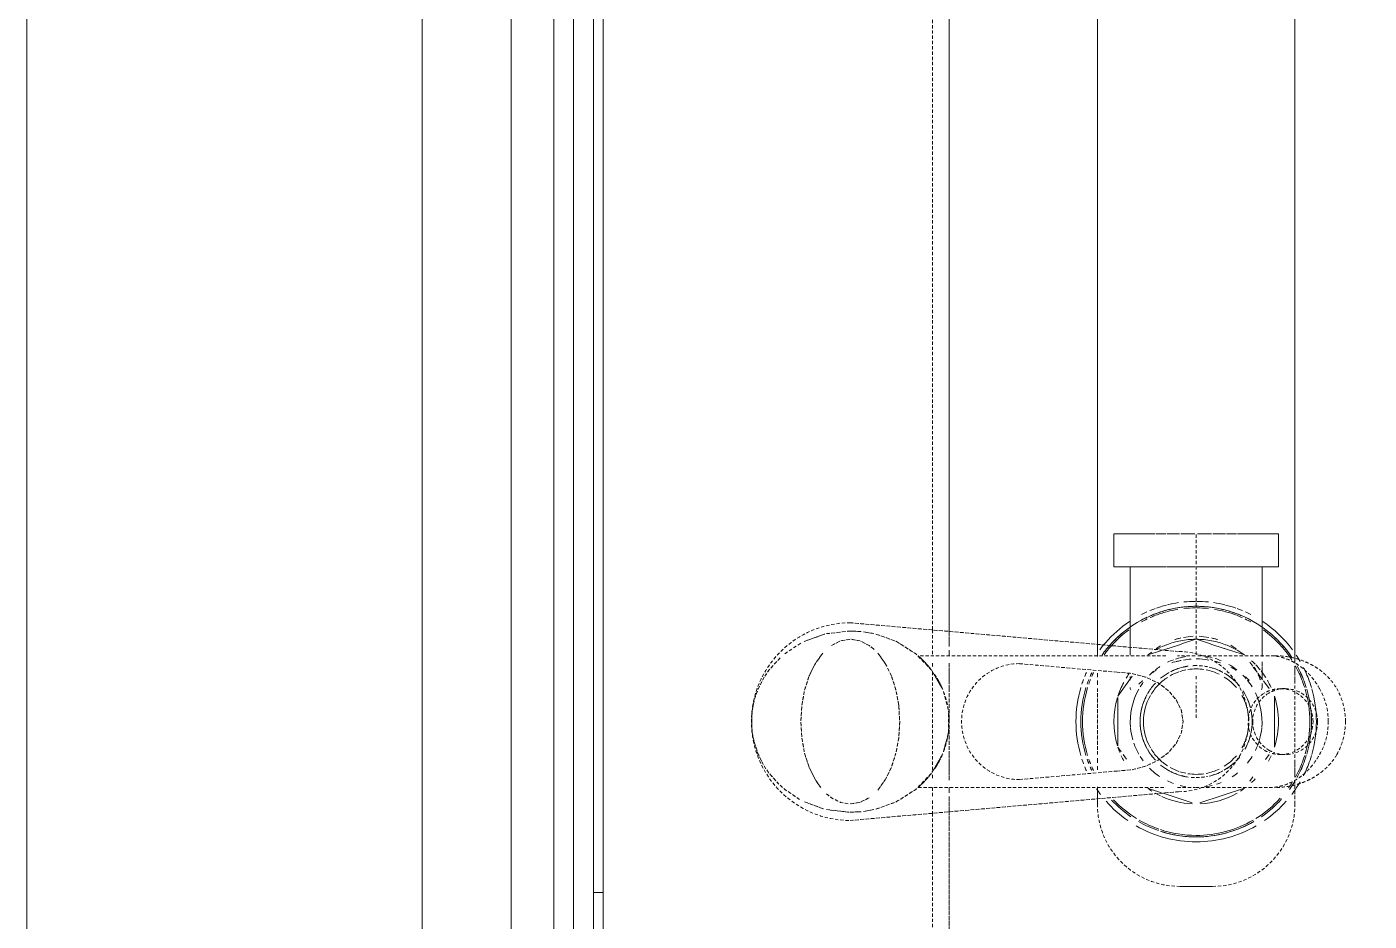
# Model space of a CAD drawing. Header units: millimetres. Extents: x -10915 to 62537, y -37640 to 44223.
# Drawn here: x 7250 to 7657.5, y 13127.1 to 13398.5 of the extents above; entities that cross this region are included whole.
import ezdxf

# ---------------------------------------------------------------- set-up
doc = ezdxf.new("R2010")
doc.units = ezdxf.units.MM
doc.linetypes.add('200_ШТРИХ_ш1п0_6_', pattern=[1.6, 1, -0.6])
for name, color, linetype, lineweight in [('Перекрытие штриховка', 7, 'Continuous', 18), ('Сантехника', 7, 'Continuous', 18), ('Стены отделка', 7, 'Continuous', 30), ('Стены штриховка', 7, 'Continuous', 9)]:
    doc.layers.add(name, color=color, linetype=linetype, lineweight=lineweight)

# ---------------------------------------------------------------- blocks, each defined once
blk = doc.blocks.new('ADSK_Умывальник с 3 смесителемями - Умывальник-1755934-План полов 4-го этажа')
at = {"layer": 'Сантехника', "linetype": '200_ШТРИХ_ш1п0_6_'}
for p, q in [((900, 0), (-900, 0)), ((-840, -105), (-527.38, -105)), ((-472.62, -105), (-27.38, -105)), ((-523.44, -150), (-525, -150)), ((-23.44, -150), (-476.56, -150)), ((-550, -175), (-550, -185)), ((-525, -210), (-517.78, -210)), ((-482.22, -210), (-17.78, -210))]:
    blk.add_line(p, q, dxfattribs=at)
at = {"layer": 'Сантехника', "color": 251, "linetype": '200_ШТРИХ_ш1п0_6_', "true_color": 0x666666}
for p, q in [((-900, 0), (900, 0)), ((-527.81, -100), (-845, -100)), ((-27.81, -100), (-472.19, -100)), ((-527.38, -105), (-840, -105)), ((-840, -105), (-527.38, -105)), ((-527.38, -105), (-522.75, -105)), ((-521.66, -105), (-520, -105)), ((-480, -105), (-478.34, -105)), ((-477.25, -105), (-472.62, -105)), ((-27.38, -105), (-472.62, -105)), ((-472.62, -105), (-27.38, -105)), ((-519.75, -150), (-523.44, -150)), ((-513.49, -150), (-514.67, -150)), ((-511.14, -150), (-512.49, -150)), ((-490, -150), (-510, -150)), ((-487.51, -150), (-488.86, -150)), ((-485.33, -150), (-486.51, -150)), ((-476.56, -150), (-480.25, -150)), ((-516.85, -210), (-515.02, -210)), ((-514.96, -210), (-512.72, -210)), ((-512.6, -210), (-510, -210)), ((-509.33, -210), (-490.66, -210)), ((-490, -210), (-487.4, -210)), ((-487.28, -210), (-485.04, -210)), ((-484.98, -210), (-483.15, -210))]:
    blk.add_line(p, q, dxfattribs=at)
at = {"layer": 'Сантехника', "color": 253, "linetype": '200_ШТРИХ_ш1п0_6_', "true_color": 0xa3a3a3}
for p, q in [((-513.89, -62.53), (-509.57, -61.14)), ((-490.43, -61.14), (-486.29, -62.46)), ((-479.21, -83.33), (-482.32, -85.61)), ((-504.88, -89.71), (-509.12, -88.97)), ((-490.88, -88.97), (-495.12, -89.71)), ((-486.29, -87.54), (-490.43, -88.86)), ((-482.32, -85.61), (-486.11, -87.47)), ((-523.96, -100), (-527.81, -100)), ((-520, -100), (-523.05, -100)), ((-476.95, -100), (-480, -100)), ((-472.19, -100), (-476.04, -100)), ((-522.75, -105), (-527.38, -105)), ((-527.38, -105), (-522.75, -105)), ((-520, -105), (-521.66, -105)), ((-521.66, -105), (-520, -105)), ((-517.72, -105), (-516.47, -105)), ((-516.22, -105), (-514.48, -105)), ((-514.41, -105), (-512.4, -105)), ((-512.32, -105), (-510.05, -105)), ((-510, -105), (-490, -105)), ((-489.95, -105), (-487.67, -105)), ((-487.61, -105), (-485.59, -105)), ((-485.51, -105), (-483.78, -105)), ((-483.53, -105), (-482.28, -105)), ((-478.34, -105), (-480, -105)), ((-480, -105), (-478.34, -105)), ((-472.62, -105), (-477.25, -105)), ((-477.25, -105), (-472.62, -105)), ((-525, -150), (-523.44, -150)), ((-476.56, -150), (-23.44, -150)), ((-550, -185), (-550, -175)), ((-517.78, -210), (-525, -210)), ((-17.78, -210), (-482.22, -210))]:
    blk.add_line(p, q, dxfattribs=at)
at = {"layer": 'Сантехника', "color": 9, "linetype": '200_ШТРИХ_ш1п0_6_', "true_color": 0xc7c7c7}
for p, q in [((-486.29, -62.46), (-490.43, -61.14)), ((-520.79, -83.33), (-517.68, -85.61)), ((-490.43, -88.86), (-486.29, -87.54)), ((-516.2, -100), (-517.7, -100)), ((-484.92, -100), (-515.08, -100)), ((-482.3, -100), (-483.8, -100)), ((-516.47, -105), (-517.72, -105)), ((-517.72, -105), (-516.47, -105)), ((-514.48, -105), (-516.22, -105)), ((-516.22, -105), (-514.48, -105)), ((-512.4, -105), (-514.41, -105)), ((-514.41, -105), (-512.4, -105)), ((-510.05, -105), (-512.32, -105)), ((-512.32, -105), (-510.05, -105)), ((-490, -105), (-510, -105)), ((-510, -105), (-490, -105)), ((-487.67, -105), (-489.95, -105)), ((-489.95, -105), (-487.67, -105)), ((-485.59, -105), (-487.61, -105)), ((-487.61, -105), (-485.59, -105)), ((-483.78, -105), (-485.51, -105)), ((-485.51, -105), (-483.78, -105)), ((-482.28, -105), (-483.53, -105)), ((-483.53, -105), (-482.28, -105)), ((-523.44, -150), (-519.75, -150)), ((-514.67, -150), (-513.49, -150)), ((-512.49, -150), (-511.14, -150)), ((-510, -150), (-490, -150)), ((-488.86, -150), (-487.51, -150)), ((-486.51, -150), (-485.33, -150)), ((-480.25, -150), (-476.56, -150)), ((-515.02, -210), (-516.85, -210)), ((-512.72, -210), (-514.96, -210)), ((-510, -210), (-512.6, -210)), ((-490.66, -210), (-509.33, -210)), ((-487.4, -210), (-490, -210)), ((-485.04, -210), (-487.28, -210)), ((-483.15, -210), (-484.98, -210))]:
    blk.add_line(p, q, dxfattribs=at)
at = {"layer": 'Сантехника', "color": 254, "linetype": '200_ШТРИХ_ш1п0_6_', "true_color": 0xdddddd}
for p, q in [((-498.86, -180), (-493.33, -180)), ((-492.95, -180), (-490.38, -180)), ((-490, -180), (-488.13, -180)), ((-487.16, -180), (-485.78, -180)), ((-465, -180), (-443, -180))]:
    blk.add_line(p, q, dxfattribs=at)
at = {"layer": 'Сантехника', "color": 7, "linetype": '200_ШТРИХ_ш1п0_6_', "true_color": 0xf2f2f2}
blk.add_line((-479.74, -180), (-465, -180), dxfattribs=at)
at = {"layer": 'Сантехника', "color": 253, "linetype": '200_ШТРИХ_ш1п0_6_', "true_color": 0xa3a3a3, "flags": 128}
for points in [[(-509.12, -61.03), (-504.88, -60.29), (-500, -60), (-495.12, -60.29), (-490.88, -61.03)], [(-520.01, -66.01), (-517.68, -64.39), (-513.89, -62.53)], [(-486.11, -62.53), (-482.32, -64.39), (-479.21, -66.67)], [(-524.97, -74.32), (-524.52, -72.07), (-523.1, -69.26), (-521.92, -67.79)], [(-476.9, -69.26), (-475.48, -72.07), (-475, -75)], [(-523.1, -80.74), (-524.52, -77.93), (-525, -75)], [(-475.01, -75.34), (-475.48, -77.93), (-476.9, -80.74), (-478.08, -82.21)], [(-509.57, -88.86), (-513.89, -87.47), (-517.68, -85.61), (-520.79, -83.33)], [(-495.12, -89.71), (-500, -90), (-504.88, -89.71)]]:
    blk.add_lwpolyline(points, dxfattribs=at)
at = {"layer": 'Сантехника', "color": 9, "linetype": '200_ШТРИХ_ш1п0_6_', "true_color": 0xc7c7c7, "flags": 128}
for points in [[(-490.88, -61.03), (-495.12, -60.29), (-500, -60), (-504.88, -60.29), (-509.12, -61.03)], [(-509.57, -61.14), (-513.89, -62.53), (-517.68, -64.39), (-520.01, -66.01)], [(-479.21, -66.67), (-482.32, -64.39), (-486.11, -62.53)], [(-521.92, -67.79), (-523.1, -69.26), (-524.52, -72.07), (-524.97, -74.32)], [(-475, -75), (-475.48, -72.07), (-476.9, -69.26)], [(-525, -75), (-524.52, -77.93), (-523.1, -80.74)], [(-478.08, -82.21), (-476.9, -80.74), (-475.48, -77.93), (-475.01, -75.34)], [(-486.11, -87.47), (-482.32, -85.61), (-479.21, -83.33)], [(-517.68, -85.61), (-513.89, -87.47), (-509.57, -88.86)], [(-509.12, -88.97), (-504.88, -89.71), (-500, -90), (-495.12, -89.71), (-490.88, -88.97)]]:
    blk.add_lwpolyline(points, dxfattribs=at)
at = {"layer": 'Сантехника', "color": 253, "linetype": '200_ШТРИХ_ш1п0_6_', "true_color": 0xa3a3a3}
for centre, radius, start, end in [((-525, -175), 25, 90, 180), ((-500, -180), 17, 75, 105), ((-500, -180), 17, 120, 133.0871), ((-500, -180), 17, 108.0616, 117.1547), ((-500, -180), 17, 62.8346, 71.9223), ((-500, -180), 17, 46.9116, 60), ((-500, -180), 17, 150.6816, 161.7644), ((-500, -180), 17, 18.2269, 29.3088), ((-500, -180), 17, 174.8789, 180), ((-500, -180), 17, 165, 170.2821), ((-500, -180), 17, 9.7114, 15), ((-500, -180), 17, 0, 5.1183), ((-500, -180), 17, 180, 191.8653), ((-500, -180), 17, 348.1317, 360), ((-525, -185), 25, 180, 270), ((-500, -180), 17, 196.242, 208.4737), ((-500, -180), 17, 331.5326, 343.7639), ((-500, -180), 17, 211.7093, 221.5239), ((-500, -180), 17, 318.4819, 328.2898), ((-500, -180), 17, 225, 230.8734), ((-500, -180), 17, 241.8489, 285), ((-500, -180), 17, 285, 298.1574), ((-500, -180), 17, 300, 304.7903), ((-500, -180), 17, 309.1266, 315)]:
    blk.add_arc(centre, radius, start, end, dxfattribs=at)
at = {"layer": 'Сантехника', "linetype": '200_ШТРИХ_ш1п0_6_'}
for centre, start, end in [((-525, -175), 90, 180), ((-525, -185), 180, 270)]:
    blk.add_arc(centre, 25, start, end, dxfattribs=at)
at = {"layer": 'Сантехника', "color": 251, "linetype": '200_ШТРИХ_ш1п0_6_', "true_color": 0x666666}
for start, end in [(75, 105), (120, 133.0871), (108.0616, 117.1547), (62.8346, 71.9223), (46.9116, 60), (241.8489, 298.1574), (300, 304.7903)]:
    blk.add_arc((-500, -180), 17, start, end, dxfattribs=at)
at = {"layer": 'Сантехника', "color": 9, "linetype": '200_ШТРИХ_ш1п0_6_', "true_color": 0xc7c7c7}
for start, end in [(150.6816, 161.7644), (18.2269, 29.3088), (174.8789, 180), (165, 170.2821), (9.7114, 15), (0, 5.1183), (180, 191.8653), (348.1317, 360), (196.242, 208.4737), (331.5326, 343.7639), (211.7093, 221.5239), (318.4819, 328.2898), (225, 230.8734), (309.1266, 315)]:
    blk.add_arc((-500, -180), 17, start, end, dxfattribs=at)
blk = doc.blocks.new('Влж_Сифон бутылочный - Сифон для умывальника-V9-План полов 4-го этажа')
at = {"layer": 'Сантехника', "color": 251, "lineweight": 9, "true_color": 0x666666}
for p, q in [((57, 25), (47, 25)), ((47, 14.73), (47, 25)), ((57, 14.73), (57, 25)), ((47, 20), (27.81, 20)), ((47, 12.47), (47, 14.69)), ((47, 9.13), (47, 12.29)), ((57, 12.53), (57, 14.69)), ((57, 9.2), (57, 12.29)), ((-24.62, 1.16), (-21.74, 10.02)), ((21.7, 10.15), (22.22, 8.56)), ((22.24, 8.5), (23.55, 4.46)), ((47, 4.96), (47, 8.89)), ((57, 5.05), (57, 8.89)), ((23.57, 4.4), (24.98, 0.08)), ((47, 0.3), (47, 4.68)), ((57, 0.4), (57, 4.68)), ((-20.23, -14.69), (-24.62, -1.16)), ((24.98, -0.08), (23.57, -4.4)), ((47, -4.68), (47, -0.3)), ((57, -4.68), (57, -0.4)), ((23.55, -4.46), (22.24, -8.5)), ((47, -8.89), (47, -4.96)), ((57, -8.89), (57, -5.05)), ((21.08, -12.07), (20.23, -14.69)), ((22.22, -8.56), (21.09, -12.02)), ((47, -12.29), (47, -9.13)), ((57, -12.29), (57, -9.2)), ((47, -14.69), (47, -12.47)), ((47, -25), (47, -14.73)), ((57, -14.69), (57, -12.53)), ((57, -25), (57, -14.73)), ((27.81, -20), (47, -20)), ((47, -25), (57, -25))]:
    blk.add_line(p, q, dxfattribs=at)
at = {"layer": 'Сантехника', "color": 253, "lineweight": 9, "true_color": 0xa3a3a3}
for p, q in [((-11.36, 21.14), (-10, 22.12)), ((-9.12, 22.76), (-7.73, 23.78)), ((-7.34, 23.78), (7.35, 23.78)), ((7.73, 23.78), (13.75, 19.4)), ((47, 20.97), (47, 23.78)), ((57, 14.73), (57, 23.78)), ((27.81, 20), (22.56, 20)), ((47, 19.62), (47, 15.2)), ((-21.59, 10.51), (-20.69, 13.26)), ((-20.68, 13.3), (-20.23, 14.69)), ((20.23, 14.69), (21.08, 12.07)), ((47, 14.14), (47, 12.55)), ((47, 12.38), (47, 9.33)), ((57, 12.53), (57, 14.69)), ((57, 9.2), (57, 12.29)), ((21.09, 12.02), (21.59, 10.51)), ((47, 7.65), (47, 5.13)), ((47, 4.84), (47, 0.31)), ((57, 5.05), (57, 7.73)), ((57, 0.4), (57, 4.68)), ((47, -0.31), (47, -4.84)), ((57, -4.68), (57, -0.4)), ((47, -5.13), (47, -7.65)), ((57, -8.89), (57, -5.05)), ((47, -9.33), (47, -12.38)), ((57, -12.29), (57, -9.29)), ((-16.79, -17.19), (-18.03, -16.29)), ((18.03, -16.29), (16.79, -17.19)), ((47, -12.55), (47, -14.14)), ((47, -15.2), (47, -19.62)), ((57, -14.69), (57, -12.53)), ((57, -23.78), (57, -14.73)), ((14.68, -18.72), (12.68, -20.18)), ((16.56, -17.35), (14.96, -18.52)), ((19.77, -20), (27.81, -20)), ((-10, -22.12), (-11.45, -21.07)), ((7.73, -23.78), (-7.73, -23.78)), ((12.37, -20.4), (10, -22.12)), ((47, -23.78), (47, -20.97))]:
    blk.add_line(p, q, dxfattribs=at)
at = {"layer": 'Сантехника', "color": 9, "lineweight": 9, "true_color": 0xc7c7c7}
for p, q in [((13.73, 20), (12.53, 20)), ((22.56, 20), (20.16, 20)), ((47, 19.62), (47, 16.63)), ((47, 15.94), (47, 19.49)), ((47, 12.47), (47, 14.21)), ((47, 14.14), (47, 12.55)), ((47, 12.38), (47, 11.11)), ((47, 10.95), (47, 12.29)), ((47, 11.02), (47, 9.33)), ((47, 9.13), (47, 10.86)), ((47, 7.65), (47, 5.13)), ((47, 4.96), (47, 7.44)), ((47, 3.9), (47, 0.31)), ((47, 0.3), (47, 3.76)), ((47, -3.76), (47, -0.3)), ((47, -0.31), (47, -3.9)), ((47, -7.44), (47, -4.96)), ((47, -5.13), (47, -7.65)), ((47, -12.29), (47, -9.13)), ((47, -9.33), (47, -12.38)), ((47, -14.21), (47, -12.47)), ((47, -12.55), (47, -14.14)), ((47, -19.49), (47, -15.94)), ((10.36, -20), (11.55, -20)), ((12.68, -20), (14.71, -20)), ((14.97, -20), (16.62, -20)), ((16.81, -20), (18.1, -20)), ((47, -16.63), (47, -19.62))]:
    blk.add_line(p, q, dxfattribs=at)
at = {"layer": 'Сантехника', "color": 253, "lineweight": 9, "true_color": 0xa3a3a3}
for radius, start, end in [(36.5, 112.0557, 114.0955), (36.5, 108.1765, 110.5148), (35, 109.0184, 111.4037), (36.5, 73.5616, 106.4384), (35, 72.8571, 107.1429), (36.5, 69.4818, 71.8232), (35, 68.5928, 70.9812), (36.5, 65.9019, 67.9411), (36.5, 123.9467, 127.2302), (35, 113.0643, 115.1432), (35, 64.8541, 66.9325), (35, 47.154, 54.7247), (36.5, 48.9959, 53.3144), (36.5, 131.4243, 145.3673), (34.53, 133.4523, 148.4199), (35, 132.846, 145.5404), (34.53, 36.2731, 46.5477), (35, 20.7977, 47.154), (36.5, 33.754, 48.9959), (36.5, 150, 180), (35, 150, 160.8757), (34.53, 150, 160.9321), (36.5, 24.2013, 26.9715), (16, 121.1091, 135), (16, 121.1091, 135), (16, 60.3487, 119.6513), (16, 60.3487, 119.6513), (16, 45, 58.8797), (16, 45, 58.8797), (35, 14.8005, 20.6071), (36.5, 19.9568, 22.6507), (35, 161.9834, 180), (34.53, 161.7397, 180), (25, 155.4535, 177.1698), (25, 20.9606, 24.8684), (25, 10.932, 20.8239), (35, 7.803, 14.5714), (36.5, 17.2761, 19.3296), (36.5, 14.2106, 17.246), (36.5, 8.3734, 13.8621), (25, 0.1843, 10.7793), (35, 0.2903, 7.5427), (36.5, 180, 210), (35, 180, 210), (34.53, 180, 210), (36.5, 0.3015, 5.908), (25, 182.8302, 209.7753), (25, 349.2207, 359.8157), (35, 352.4573, 359.7097), (36.5, 354.092, 359.6985), (25, 339.1761, 349.068), (35, 345.4286, 352.197), (36.5, 346.1379, 351.6266), (25, 330.5505, 339.0394), (35, 339.3929, 345.1995), (36.5, 340.6704, 345.7894), (25, 212.4787, 216), (35, 303.7838, 339.2023), (25, 324, 330.2247), (36.5, 333.0285, 335.7987), (36.5, 337.3493, 340.0432), (34.53, 211.5801, 227.6532), (35, 214.4596, 227.8817), (36.5, 306.6856, 326.246), (36.5, 214.6327, 228.5757), (34.53, 302.8286, 323.7269), (35, 233.9991, 238.7883), (34.53, 234.4037, 237.629), (36.5, 232.7698, 236.0533), (36.5, 236.3849, 240), (35, 241.0975, 244.2364), (36.5, 243.1785, 245.2808), (35, 244.3208, 248.188), (35, 248.3307, 252.8571), (35, 287.1429, 291.6701), (35, 291.813, 295.6796), (35, 295.764, 298.9027), (36.5, 294.7195, 296.8215), (36.5, 300, 303.6151), (36.5, 245.3162, 249.0751), (36.5, 249.1617, 253.5616), (36.5, 254.0839, 285.8209), (35, 253.6252, 286.3755), (36.5, 286.4384, 290.8391), (36.5, 290.9258, 294.6841)]:
    blk.add_arc((0, 0), radius, start, end, dxfattribs=at)
at = {"layer": 'Сантехника', "color": 9, "lineweight": 9, "true_color": 0xc7c7c7}
for radius, start, end in [(36.5, 112.0557, 114.0955), (36.5, 108.1765, 110.5148), (35, 109.0184, 111.4037), (36.5, 73.5616, 106.4384), (35, 72.8571, 107.1429), (34.53, 72.6252, 107.3748), (36.5, 69.4818, 71.8232), (35, 68.5928, 70.9812), (36.5, 65.9019, 67.9411), (36.5, 123.9467, 127.2302), (35, 113.0643, 115.1432), (34.53, 113.3963, 115.4881), (34.53, 109.2955, 111.6963), (34.53, 68.3002, 70.7041), (35, 64.8541, 66.9325), (34.53, 64.5092, 66.6005), (35, 47.154, 54.7247), (36.5, 48.9959, 53.3144), (35, 132.846, 145.5404), (25, 72.8818, 107.1103), (34.53, 46.5477, 54.0973), (35, 37.4296, 47.154), (25, 114.5508, 118.4638), (25, 108, 112.0291), (25, 61.5354, 72), (25, 54.652, 58.1626), (35, 150, 160.8757), (20, 121.8198, 126.5994), (20, 109.2082, 119.6513), (17.02, 90, 119.0789), (20, 95.6188, 106.1471), (20, 60.3487, 95.1232), (17.02, 60.9104, 90), (20, 53.3997, 58.1802), (34.53, 25.5799, 28.6944), (36.5, 24.2013, 26.9715), (25, 150.2247, 154.2527), (25, 144, 147.4115), (17.02, 121.5327, 133.2846), (17.02, 46.7143, 58.4673), (25, 32.5989, 36), (25, 25.7473, 29.4495), (34.53, 21.0745, 23.8542), (36.5, 19.9568, 22.6507), (35, 161.9834, 171.9268), (16, 135, 147.0975), (16, 135, 147.0975), (16, 32.8879, 45), (16, 32.8879, 45), (34.53, 18.2603, 20.7259), (34.53, 15.0273, 18.1989), (34.53, 9.3157, 14.7685), (36.5, 17.2761, 19.3296), (36.5, 14.2106, 17.246), (36.5, 8.3734, 13.8621), (35, 172.5704, 180), (16, 161.854, 168.7809), (16, 161.854, 168.7809), (16, 150.3487, 160.741), (16, 150.3487, 160.741), (16, 19.2422, 29.6513), (16, 19.2422, 29.6513), (16, 11.2099, 18.134), (16, 11.2099, 18.134), (35, 180, 187.4296), (16, 171.0276, 180), (16, 171.0276, 180), (16, 180, 188.4979), (16, 180, 188.4979), (16, 360, 8.9671), (16, 360, 8.9671), (16, 351.4972, 360), (16, 351.4972, 360), (34.53, 0.2865, 6.2621), (36.5, 0.3015, 5.908), (16, 190.9075, 205.8051), (16, 190.9075, 205.8051), (16, 334.1893, 349.1003), (16, 334.1893, 349.1003), (34.53, 353.7379, 359.7135), (36.5, 354.092, 359.6985), (35, 188.0732, 210), (34.53, 345.2315, 350.6843), (36.5, 346.1379, 351.6266), (20, 213.3119, 219.0273), (16, 212.3097, 229.7335), (16, 212.3097, 229.7335), (16, 310.2649, 327.7011), (16, 310.2649, 327.7011), (20, 321.75, 330.3487), (34.53, 339.2741, 344.9727), (36.5, 340.6704, 345.7894), (20, 231.0682, 238.1802), (16, 240.3487, 248.7014), (16, 240.3487, 248.7014), (16, 249.5802, 268.6472), (16, 249.5802, 268.6472), (16, 271.3528, 290.4182), (16, 271.3528, 290.4182), (16, 291.2968, 299.6513), (16, 291.2968, 299.6513), (20, 301.8198, 308.9332), (20, 310.5422, 315), (34.53, 331.3056, 334.4201), (34.53, 336.1458, 338.9255), (36.5, 333.0285, 335.7987), (36.5, 337.3493, 340.0432), (35, 214.4596, 227.8817), (25, 222.3354, 225.8863), (20, 244.0817, 264.3812), (17.02, 258.75, 281.25), (20, 264.8768, 295.9234), (25, 302.2736, 308.0298), (25, 308.8259, 313.4568), (25, 314.1146, 317.6652), (25, 241.2684, 245.4492), (25, 252, 288), (25, 294.5508, 300.1774), (35, 303.7838, 322.5704), (35, 233.9991, 238.7883), (35, 241.0975, 244.2364), (34.53, 240.7247, 243.8926), (36.5, 243.1785, 245.2808), (35, 244.3208, 248.188), (34.53, 243.9932, 247.896), (35, 248.3307, 252.8571), (34.53, 248.0572, 252.6252), (34.53, 287.3748, 291.9437), (35, 287.1429, 291.6701), (34.53, 292.105, 296.0073), (35, 291.813, 295.6796), (34.53, 296.1078, 299.2755), (35, 295.764, 298.9027), (36.5, 294.7195, 296.8215), (36.5, 245.3162, 249.0751), (36.5, 249.1617, 253.5616), (36.5, 254.0839, 270), (35, 253.6252, 286.3755), (34.53, 253.4742, 286.5265), (36.5, 270, 285.8209), (36.5, 286.4384, 290.8391), (36.5, 290.9258, 294.6841)]:
    blk.add_arc((0, 0), radius, start, end, dxfattribs=at)
at = {"layer": 'Сантехника', "color": 254, "lineweight": 9, "true_color": 0xdddddd}
for radius, start, end in [(35, 109.0184, 111.4037), (35, 72.8571, 107.1429), (35, 68.5928, 70.9812), (35, 113.0643, 115.1432), (35, 64.8541, 66.9325), (35, 47.154, 54.7247), (20, 121.8198, 126.5994), (20, 109.2082, 119.6513), (20, 95.6188, 106.1471), (20, 60.3487, 95.1232), (20, 53.3997, 58.1802), (35, 25.2385, 28.2677), (20, 135, 146.5585), (20, 40.1331, 45), (20, 33.4415, 38.25), (35, 20.7977, 23.5561), (20, 154.1479, 159.7706), (17.02, 140.7001, 150.3487), (17.02, 29.6513, 39.2999), (20, 20.2275, 25.8473), (35, 18.0166, 20.3801), (35, 15, 17.9629), (35, 9.0823, 14.5714), (20, 165.9004, 170.8994), (17.02, 153.1671, 166.0953), (17.02, 13.8925, 26.8209), (20, 14.6474, 18.3852), (20, 9.099, 14.0005), (17.02, 166.5327, 171.9307), (17.02, 8.0611, 13.4673), (35, 0.2903, 6.1744), (20, 188.4945, 194.0996), (17.02, 193.4673, 208.2271), (17.02, 331.7694, 346.5327), (20, 345.9995, 351.5067), (35, 353.8256, 359.7097), (20, 198.106, 202.2603), (20, 337.7397, 343.2267), (35, 345.4286, 350.9177), (20, 213.3119, 219.0273), (17.02, 210.0231, 223.8856), (17.02, 225.5256, 230.7911), (17.02, 309.2084, 314.4744), (17.02, 316.1179, 329.9746), (20, 321.75, 330.3487), (35, 339.6199, 345.1995), (20, 231.0682, 238.1802), (17.02, 240.4977, 247.5), (17.02, 249.8245, 255.2475), (17.02, 284.7525, 290.1751), (17.02, 290.425, 299.5091), (20, 301.8198, 308.9332), (20, 310.5422, 315), (35, 331.7323, 334.7615), (35, 336.4439, 339.2023), (20, 244.0817, 264.3812), (20, 264.8768, 295.9234), (35, 241.0975, 244.2364), (35, 244.3208, 247.4296), (35, 248.3307, 252.8571), (35, 287.1429, 291.6701), (35, 292.5704, 295.6796), (35, 295.764, 298.9027), (35, 253.6252, 286.3755)]:
    blk.add_arc((0, 0), radius, start, end, dxfattribs=at)
at = {"layer": 'Сантехника', "color": 251, "lineweight": 9, "true_color": 0x666666}
for radius, start, end in [(36.5, 131.4243, 145.3673), (35, 132.846, 145.5404), (35, 20.7977, 47.154), (36.5, 33.754, 48.9959), (36.5, 150, 180), (35, 150, 160.8757), (35, 14.8005, 20.6071), (35, 161.9834, 180), (35, 7.803, 14.5714), (35, 0.2903, 7.5427), (36.5, 180, 210), (35, 180, 210), (35, 352.4573, 359.7097), (35, 345.4286, 352.197), (35, 339.3929, 345.1995), (35, 303.7838, 339.2023), (35, 214.4596, 227.8817), (36.5, 306.6856, 326.246), (36.5, 214.6327, 228.5757), (35, 233.9991, 238.7883), (36.5, 232.7698, 236.0533), (36.5, 236.3849, 240), (36.5, 300, 303.6151)]:
    blk.add_arc((0, 0), radius, start, end, dxfattribs=at)
at = {"layer": 'Сантехника', "color": 254, "lineweight": 9, "true_color": 0xeaeaea}
for start, end in [(135, 146.5585), (40.1331, 45), (33.4415, 38.25), (154.1479, 159.7706), (20.2275, 25.8473), (165.9004, 170.8994), (14.6474, 18.3852), (9.099, 14.0005), (188.4945, 194.0996), (345.9995, 351.5067), (198.106, 202.2603), (337.7397, 343.2267)]:
    blk.add_arc((0, 0), 20, start, end, dxfattribs=at)
at = {"layer": 'Сантехника', "color": 9, "lineweight": 9, "true_color": 0xc7c7c7}
for points, knots in [([(10.36, 20), (10.25, 20), (9.93, 19.98), (9.74, 19.91), (9.68, 19.83)], [0.51500496, 0.51500496, 0.51500496, 0.51500496, 0.52777778, 0.55555556, 0.55555556, 0.55555556, 0.55555556]), ([(11.39, 17.42), (11.42, 17.38), (11.51, 17.27), (11.73, 17.01), (12.04, 16.66), (12.31, 16.37), (12.43, 16.24)], [0.67013889, 0.67013889, 0.67013889, 0.67013889, 0.67361111, 0.68055556, 0.69444444, 0.7053972, 0.7053972, 0.7053972, 0.7053972]), ([(23.03, 10.73), (22.79, 11.13), (22.48, 11.62), (22.16, 12.08), (22.1, 12.16)], [0.17103886, 0.17103886, 0.17103886, 0.17103886, 0.19444444, 0.19970553, 0.19970553, 0.19970553, 0.19970553]), ([(25.38, 4.62), (25.31, 4.96), (25.16, 5.6), (24.99, 6.23), (24.9, 6.52)], [0.06766274, 0.06766274, 0.06766274, 0.06766274, 0.08333333, 0.09752758, 0.09752758, 0.09752758, 0.09752758]), ([(24.9, -6.52), (24.99, -6.23), (25.16, -5.6), (25.31, -4.96), (25.38, -4.62)], [0.90247242, 0.90247242, 0.90247242, 0.90247242, 0.91666667, 0.93233726, 0.93233726, 0.93233726, 0.93233726]), ([(16.5, -10.54), (16.24, -11.04), (15.93, -11.58), (15.61, -12.1), (15.58, -12.16)], [0.16666667, 0.16666667, 0.16666667, 0.16666667, 0.19444444, 0.19799189, 0.19799189, 0.19799189, 0.19799189]), ([(22.1, -12.16), (22.16, -12.08), (22.53, -11.54), (22.88, -10.99), (23.17, -10.5)], [0.80029447, 0.80029447, 0.80029447, 0.80029447, 0.80555556, 0.83333333, 0.83333333, 0.83333333, 0.83333333]), ([(13.64, -14.92), (13.43, -15.16), (13.05, -15.58), (12.68, -15.97), (12.52, -16.14)], [0.25927198, 0.25927198, 0.25927198, 0.25927198, 0.27777778, 0.29166667, 0.29166667, 0.29166667, 0.29166667]), ([(9.68, -19.83), (9.74, -19.91), (9.93, -19.98), (10.25, -20), (10.36, -20)], [0.44444444, 0.44444444, 0.44444444, 0.44444444, 0.47222222, 0.48499504, 0.48499504, 0.48499504, 0.48499504])]:
    blk.add_open_spline(points, degree=3, knots=knots, dxfattribs=at)
at = {"layer": 'Сантехника', "color": 254, "lineweight": 9, "true_color": 0xdddddd}
for points, knots in [([(14.85, 13.32), (14.92, 13.21), (15.06, 13), (15.3, 12.62), (15.47, 12.34), (15.57, 12.18)], [0.77777778, 0.77777778, 0.77777778, 0.77777778, 0.78472222, 0.79166667, 0.80164248, 0.80164248, 0.80164248, 0.80164248]), ([(17.86, 7.36), (17.95, 7.08), (18.06, 6.71), (18.16, 6.34), (18.18, 6.26)], [0.88888889, 0.88888889, 0.88888889, 0.88888889, 0.90277778, 0.90665948, 0.90665948, 0.90665948, 0.90665948]), ([(18.22, 6.09), (18.26, 5.94), (18.38, 5.43), (18.49, 4.91), (18.56, 4.54)], [0.90928926, 0.90928926, 0.90928926, 0.90928926, 0.91666667, 0.93334285, 0.93334285, 0.93334285, 0.93334285]), ([(12.65, -19.52), (12.72, -19.49), (12.88, -19.43), (13.21, -19.3), (13.65, -19.11), (14.01, -18.95), (14.2, -18.86)], [0.55555556, 0.55555556, 0.55555556, 0.55555556, 0.5625, 0.56944444, 0.58333333, 0.59722222, 0.59722222, 0.59722222, 0.59722222]), ([(14.88, -18.54), (15.23, -18.37), (15.78, -18.07), (16.32, -17.74), (16.51, -17.62)], [0.61366787, 0.61366787, 0.61366787, 0.61366787, 0.63888889, 0.65277778, 0.65277778, 0.65277778, 0.65277778])]:
    blk.add_open_spline(points, degree=3, knots=knots, dxfattribs=at)
at = {"layer": 'Сантехника', "color": 254, "lineweight": 9, "true_color": 0xeaeaea}
for points in [[(18.69, 3.81), (18.82, 3.07), (18.91, 2.32), (18.98, 1.55)], [(19.08, 0), (19.03, -1.3), (18.9, -2.58), (18.69, -3.81)]]:
    blk.add_open_spline(points, degree=3, dxfattribs=at)
at = {"layer": 'Сантехника', "color": 9, "lineweight": 9, "true_color": 0xc7c7c7}
for points in [[(25.9, 0.9), (25.83, 1.9), (25.71, 2.87), (25.54, 3.82)], [(25.54, -3.82), (25.71, -2.87), (25.83, -1.9), (25.9, -0.9)], [(18.33, -5.62), (18.27, -5.92), (18.12, -6.51), (17.95, -7.08), (17.86, -7.36)]]:
    blk.add_open_spline(points, degree=3, dxfattribs=at)
blk = doc.blocks.new('Влж_Смеситель - Смеситель для умывальника-V10-План полов 4-го этажа')
at = {"layer": 'Сантехника', "color": 251, "linetype": '200_ШТРИХ_ш1п0_6_', "true_color": 0x666666}
for p, q in [((1.67, 29.94), (-1.67, 29.94)), ((6.35, 29.19), (4.93, 29.51)), ((23.78, 15.06), (20.58, 19.89)), ((-24.35, 13.94), (-26.47, 8.13)), ((26.56, 7.78), (24.35, 13.94)), ((-26.7, 7.18), (-27.5, 0.34)), ((27.5, 0), (26.7, 7.18)), ((-21.28, -99.62), (-30, 0)), ((-27.5, 0), (-27.33, -3.27)), ((-27.25, -4.03), (-26.7, -7.18)), ((30, 0), (21.28, -99.62)), ((26.7, -7.18), (27.25, -4.03)), ((27.33, -3.27), (27.5, 0)), ((-20, -20.59), (-20, -95.81)), ((20, -95.81), (20, -20.59)), ((-15.47, -24.8), (-9.75, -28.05)), ((-9.14, -28.29), (-3.64, -29.74)), ((3.63, -29.74), (9.13, -28.3)), ((9.75, -28.05), (15.47, -24.8)), ((-3.31, -29.78), (3.31, -29.78)), ((-17.59, -51.37), (-15, -80.98)), ((14.99, -80.98), (17.58, -51.37)), ((-20, -99.3), (-20, -104.7)), ((20, -104.71), (20, -99.3)), ((-20, -104.89), (-20, -106.48)), ((20, -106.48), (20, -104.89))]:
    blk.add_line(p, q, dxfattribs=at)
at = {"layer": 'Сантехника', "color": 253, "linetype": '200_ШТРИХ_ш1п0_6_', "true_color": 0xa3a3a3}
for p, q in [((-1.67, 29.94), (1.67, 29.94)), ((4.93, 29.51), (6.35, 29.19)), ((20.58, 19.89), (23.78, 15.06)), ((-26.47, 8.13), (-24.35, 13.94)), ((24.35, 13.94), (26.56, 7.78)), ((-27.5, 0.34), (-26.7, 7.18)), ((26.7, 7.18), (27.5, 0)), ((-27.33, -3.27), (-27.5, 0)), ((-26.7, -7.18), (-27.25, -4.03)), ((27.25, -4.03), (26.7, -7.18)), ((27.5, 0), (27.33, -3.27)), ((-10.01, -27.94), (-15.47, -24.8)), ((-4.04, -29.67), (-9.14, -28.29)), ((9.13, -28.3), (4.04, -29.67)), ((15.47, -24.8), (10.01, -27.94)), ((2.15, -29.91), (-2.15, -29.91)), ((-10, -130.63), (-10, -132.01)), ((10, -132.01), (10, -130.63))]:
    blk.add_line(p, q, dxfattribs=at)
at = {"layer": 'Сантехника', "linetype": '200_ШТРИХ_ш1п0_6_'}
for p, q in [((-30, 0), (-21.28, -99.62)), ((21.28, -99.62), (30, 0)), ((-15, -80.98), (-17.59, -51.37)), ((17.58, -51.37), (14.99, -80.98)), ((-20, -106.48), (-20, -127.16)), ((20, -127.16), (20, -106.48)), ((-20, -127.16), (-20, -128.89)), ((20, -128.89), (20, -127.16))]:
    blk.add_line(p, q, dxfattribs=at)
at = {"layer": 'Сантехника', "color": 9, "linetype": '200_ШТРИХ_ш1п0_6_', "true_color": 0xc7c7c7}
for p, q in [((-2.15, -29.91), (-3.31, -29.78)), ((3.31, -29.78), (2.15, -29.91))]:
    blk.add_line(p, q, dxfattribs=at)
at = {"layer": 'Сантехника', "color": 251, "linetype": '200_ШТРИХ_ш1п0_6_', "true_color": 0x666666, "flags": 128}
for points in [[(-4.93, 29.51), (-9.75, 28.05), (-12.97, 26.45)], [(-4.93, 29.51), (-3.31, 29.78), (-1.67, 29.94)], [(1.67, 29.94), (3.31, 29.78), (4.93, 29.51)], [(13.46, 26.16), (9.75, 28.05), (6.83, 29.06)], [(-13.46, 26.16), (-15.62, 24.69), (-19.03, 21.66)], [(19.33, 21.34), (15.62, 24.69), (13.76, 25.97)], [(-19.33, 21.34), (-20.58, 19.89), (-23.59, 15.41)], [(-26.56, -7.79), (-24.35, -13.94), (-20.58, -19.89), (-15.62, -24.69)], [(15.62, -24.69), (20.58, -19.89), (24.35, -13.94), (26.56, -7.78)], [(-15, -80.98), (-14.62, -85.44), (-13.51, -89.67), (-11.73, -93.47), (-9.35, -96.64), (-6.51, -99.03), (-3.34, -100.51), (0, -101.02), (3.33, -100.51), (6.5, -99.03), (9.35, -96.64), (11.72, -93.47), (13.51, -89.67), (14.62, -85.44), (14.99, -80.98)]]:
    blk.add_lwpolyline(points, dxfattribs=at)
at = {"layer": 'Сантехника', "color": 253, "linetype": '200_ШТРИХ_ш1п0_6_', "true_color": 0xa3a3a3, "flags": 128}
for points in [[(-12.97, 26.45), (-9.75, 28.05), (-4.93, 29.51)], [(6.83, 29.06), (9.75, 28.05), (13.46, 26.16)], [(-19.03, 21.66), (-15.62, 24.69), (-13.46, 26.16)], [(13.76, 25.97), (15.62, 24.69), (19.33, 21.34)], [(-23.59, 15.41), (-20.58, 19.89), (-19.33, 21.34)], [(-15.73, -24.61), (-20.58, -19.89), (-24.35, -13.94), (-26.56, -7.79)], [(26.56, -7.78), (24.35, -13.94), (20.58, -19.89), (15.73, -24.6)]]:
    blk.add_lwpolyline(points, dxfattribs=at)
at = {"layer": 'Сантехника', "linetype": '200_ШТРИХ_ш1п0_6_', "flags": 128}
for points in [[(-1.67, 29.94), (-3.31, 29.78), (-4.93, 29.51)], [(4.93, 29.51), (3.31, 29.78), (1.67, 29.94)], [(14.99, -80.98), (14.62, -85.44), (13.51, -89.67), (11.72, -93.47), (9.35, -96.64), (6.5, -99.03), (3.33, -100.51), (0, -101.02), (-3.34, -100.51), (-6.51, -99.03), (-9.35, -96.64), (-11.73, -93.47), (-13.51, -89.67), (-14.62, -85.44), (-15, -80.98)]]:
    blk.add_lwpolyline(points, dxfattribs=at)
at = {"layer": 'Сантехника', "linetype": '200_ШТРИХ_ш1п0_6_'}
for centre, radius, start, end in [((0, 0), 30, 360, 180), ((0, -51.37), 17.59, 0, 180), ((0, -99.62), 21.28, 180, 360)]:
    blk.add_arc(centre, radius, start, end, dxfattribs=at)
at = {"layer": 'Сантехника', "color": 251, "linetype": '200_ШТРИХ_ш1п0_6_', "true_color": 0x666666}
for centre, radius, start, end in [((0, 0), 30, 360, 180), ((0, -51.37), 17.59, 0, 180), ((0, -99.62), 21.28, 180, 0)]:
    blk.add_arc(centre, radius, start, end, dxfattribs=at)
for centre, major_axis, start_param, end_param in [((0, -132.01), (10, 0), 1.570796, 2.612473), ((0, -130.63), (10, 0), 1.618117, 2.589717), ((0, -132.01), (10, 0), 0.528893, 1.570796), ((0, -130.63), (10, 0), 0.551626, 1.523476), ((0, -130.63), (10, 0), 2.617994, 2.796927), ((0, -130.63), (10, 0), 0.344422, 0.523599), ((0, -132.01), (10, 0), 2.879793, 3.403392), ((0, -130.63), (10, 0), 2.879793, 3.141593), ((0, -132.01), (10, 0), 2.617994, 2.814359), ((0, -132.01), (10, 0), 0.327015, 0.523599), ((0, -130.63), (10, 0), 0, 0.270939), ((0, -132.01), (10, 0), 6.012247, 6.554124), ((0, -130.63), (10, 0), 3.141593, 3.403392), ((0, -130.63), (10, 0), 3.508602, 4.712389), ((0, -130.63), (-10, 0), 1.570796, 2.774726), ((0, -130.63), (10, 0), 6.012247, 6.283185), ((0, -132.01), (10, 0), 3.482132, 4.712389), ((0, -132.01), (10, 0), 5.497787, 5.942769), ((0, -132.01), (10, 0), 4.712389, 5.497787)]:
    blk.add_ellipse(centre, major_axis=major_axis, ratio=0.984808, start_param=start_param, end_param=end_param, dxfattribs=at)
at = {"layer": 'Сантехника', "linetype": '200_ШТРИХ_ш1п0_6_'}
for centre, major_axis, start_param, end_param in [((0, -125.42), (20, 0), 4.18879, 4.712389), ((0, -125.42), (-20, 0), 1.570796, 2.094395), ((0, -130.63), (20, 0), 4.18879, 4.712389), ((0, -130.63), (20, 0), 4.712389, 5.235988)]:
    blk.add_ellipse(centre, major_axis=major_axis, ratio=0.984808, start_param=start_param, end_param=end_param, dxfattribs=at)
at = {"layer": 'Сантехника', "color": 253, "linetype": '200_ШТРИХ_ш1п0_6_', "true_color": 0xa3a3a3}
for points, knots in [([(-18.88, -21.82), (-18.92, -21.77), (-19, -21.69), (-19.16, -21.52), (-19.34, -21.33), (-19.53, -21.11), (-19.7, -20.94), (-19.83, -20.8), (-19.96, -20.66), (-20, -20.61), (-20, -20.59)], [0.7142857, 0.7142857, 0.7142857, 0.7142857, 0.7321429, 0.75, 0.7857143, 0.8214286, 0.8571429, 0.8928571, 0.9285714, 1, 1, 1, 1]), ([(-18.87, -21.82), (-18.83, -21.87), (-18.74, -21.96), (-18.55, -22.15), (-18.29, -22.4), (-17.97, -22.72), (-17.74, -22.93), (-17.62, -23.04)], [0.2857143, 0.2857143, 0.2857143, 0.2857143, 0.3035714, 0.3214286, 0.3571429, 0.3928571, 0.4285714, 0.4285714, 0.4285714, 0.4285714]), ([(-17.62, -23.04), (-17.5, -23.14), (-17.25, -23.36), (-16.87, -23.69), (-16.51, -23.99), (-16.28, -24.18), (-16.19, -24.25)], [0.4285714, 0.4285714, 0.4285714, 0.4285714, 0.4642857, 0.5, 0.5357143, 0.55903, 0.55903, 0.55903, 0.55903]), ([(16.19, -24.25), (16.29, -24.18), (16.51, -23.99), (16.87, -23.69), (17.25, -23.36), (17.5, -23.14), (17.62, -23.04)], [0.4411129, 0.4411129, 0.4411129, 0.4411129, 0.4642857, 0.5, 0.5357143, 0.5714286, 0.5714286, 0.5714286, 0.5714286]), ([(17.62, -23.04), (17.74, -22.93), (17.97, -22.72), (18.29, -22.4), (18.55, -22.15), (18.74, -21.96), (18.83, -21.87), (18.87, -21.82)], [0.5714286, 0.5714286, 0.5714286, 0.5714286, 0.6071429, 0.6428571, 0.6785714, 0.6964286, 0.7142857, 0.7142857, 0.7142857, 0.7142857]), ([(20, -20.59), (20, -20.61), (19.96, -20.66), (19.83, -20.8), (19.7, -20.94), (19.53, -21.11), (19.34, -21.33), (19.16, -21.52), (19, -21.69), (18.92, -21.77), (18.88, -21.82)], [0, 0, 0, 0, 0.0714286, 0.1071429, 0.1428571, 0.1785714, 0.2142857, 0.25, 0.2678571, 0.2857143, 0.2857143, 0.2857143, 0.2857143]), ([(-14.22, -25.68), (-14.05, -25.79), (-13.72, -26), (-13.05, -26.41), (-12.53, -26.71), (-12.18, -26.9)], [0.7142857, 0.7142857, 0.7142857, 0.7142857, 0.75, 0.7857143, 0.8571429, 0.8571429, 0.8571429, 0.8571429]), ([(12.32, -26.82), (12.62, -26.66), (13.1, -26.38), (13.72, -26), (14.05, -25.79), (14.22, -25.68)], [0.1523165, 0.1523165, 0.1523165, 0.1523165, 0.2142857, 0.25, 0.2857143, 0.2857143, 0.2857143, 0.2857143])]:
    blk.add_open_spline(points, degree=3, knots=knots, dxfattribs=at)
at = {"layer": 'Сантехника', "color": 9, "linetype": '200_ШТРИХ_ш1п0_6_', "true_color": 0xc7c7c7}
for points, knots in [([(-20, -20.59), (-20, -20.6), (-19.96, -20.65), (-19.84, -20.78), (-19.71, -20.92), (-19.55, -21.09), (-19.36, -21.31), (-19.13, -21.56), (-18.96, -21.73), (-18.87, -21.82)], [0, 0, 0, 0, 0.0714286, 0.1071429, 0.1428571, 0.1785714, 0.2142857, 0.25, 0.2857143, 0.2857143, 0.2857143, 0.2857143]), ([(18.87, -21.82), (18.92, -21.78), (19, -21.69), (19.17, -21.52), (19.36, -21.31), (19.55, -21.09), (19.66, -20.98), (19.71, -20.92)], [0.7142857, 0.7142857, 0.7142857, 0.7142857, 0.7321429, 0.75, 0.7857143, 0.8214286, 0.8571429, 0.8571429, 0.8571429, 0.8571429]), ([(19.71, -20.92), (19.76, -20.87), (19.84, -20.78), (19.96, -20.65), (20, -20.6), (20, -20.59)], [0.8571429, 0.8571429, 0.8571429, 0.8571429, 0.8928571, 0.9285714, 1, 1, 1, 1])]:
    blk.add_open_spline(points, degree=3, knots=knots, dxfattribs=at)
at = {"layer": 'Сантехника', "color": 251, "linetype": '200_ШТРИХ_ш1п0_6_', "true_color": 0x666666}
for points, knots in [([(-16.18, -24.26), (-16.32, -24.15), (-16.59, -23.93), (-16.97, -23.6), (-17.34, -23.28), (-17.69, -22.97), (-18.02, -22.67), (-18.33, -22.37), (-18.56, -22.13), (-18.75, -21.95), (-18.83, -21.86), (-18.88, -21.82)], [0.4285714, 0.4285714, 0.4285714, 0.4285714, 0.4642857, 0.5, 0.5357143, 0.5714286, 0.6071429, 0.6428571, 0.6785714, 0.6964286, 0.7142857, 0.7142857, 0.7142857, 0.7142857]), ([(18.88, -21.82), (18.83, -21.86), (18.75, -21.95), (18.57, -22.13), (18.33, -22.37), (18.02, -22.67), (17.69, -22.97), (17.34, -23.28), (16.97, -23.6), (16.59, -23.93), (16.32, -24.15), (16.18, -24.26)], [0.2857143, 0.2857143, 0.2857143, 0.2857143, 0.3035714, 0.3214286, 0.3571429, 0.3928571, 0.4285714, 0.4642857, 0.5, 0.5357143, 0.5714286, 0.5714286, 0.5714286, 0.5714286]), ([(-10, -27.95), (-10.8, -27.59), (-11.96, -27.04), (-13.39, -26.21), (-14.06, -25.78), (-14.38, -25.57)], [0, 0, 0, 0, 0.1428571, 0.2142857, 0.2857143, 0.2857143, 0.2857143, 0.2857143]), ([(14.39, -25.57), (14.23, -25.67), (13.9, -25.89), (13.22, -26.32), (11.97, -27.04), (10.8, -27.59), (10, -27.95)], [0.7142857, 0.7142857, 0.7142857, 0.7142857, 0.75, 0.7857143, 0.8571429, 1, 1, 1, 1]), ([(2.16, -29.91), (1.44, -29.97), (0, -30.03), (-1.44, -29.97), (-2.16, -29.91)], [0.3951623, 0.3951623, 0.3951623, 0.3951623, 0.5, 0.6050933, 0.6050933, 0.6050933, 0.6050933])]:
    blk.add_open_spline(points, degree=3, knots=knots, dxfattribs=at)
at = {"layer": 'Сантехника', "color": 253, "linetype": '200_ШТРИХ_ш1п0_6_', "true_color": 0xa3a3a3}
for points in [[(-12.18, -26.9), (-11.47, -27.28), (-10.74, -27.63), (-10, -27.95)], [(-9.13, -28.3), (-7.81, -28.8), (-6.47, -29.2), (-5.11, -29.48)], [(5.1, -29.48), (6.47, -29.2), (7.81, -28.81), (9.12, -28.3)], [(10, -27.95), (10.74, -27.63), (11.47, -27.28), (12.18, -26.9)], [(-2.16, -29.91), (-2.68, -29.86), (-3.2, -29.8), (-3.72, -29.72)], [(-2.16, -29.91), (-1.44, -29.97), (-0.72, -30), (0, -30)], [(0, -30), (0.72, -30), (1.44, -29.97), (2.16, -29.91)]]:
    blk.add_open_spline(points, degree=3, dxfattribs=at)
at = {"layer": 'Сантехника', "color": 251, "linetype": '200_ШТРИХ_ш1п0_6_', "true_color": 0x666666}
for points in [[(-5.1, -29.48), (-6.47, -29.2), (-7.81, -28.8), (-9.13, -28.3)], [(9.12, -28.3), (7.81, -28.81), (6.47, -29.2), (5.11, -29.48)]]:
    blk.add_open_spline(points, degree=3, dxfattribs=at)
at = {"layer": 'Сантехника', "color": 9, "linetype": '200_ШТРИХ_ш1п0_6_', "true_color": 0xc7c7c7}
blk.add_open_spline([(-3.72, -29.72), (-3.2, -29.8), (-2.68, -29.86), (-2.16, -29.91)], degree=3, dxfattribs=at)
at = {"layer": 'Сантехника', "linetype": '200_ШТРИХ_ш1п0_6_'}
for points, knots in [([(-20, -127.16), (-20, -127.95), (-19.87, -129.52), (-19.31, -131.88), (-18.5, -133.81), (-17.65, -135.34), (-16.9, -136.46), (-16.18, -137.38), (-15.55, -138.11), (-15.05, -138.64), (-14.52, -139.16), (-13.77, -139.85), (-12.35, -141.01), (-10.97, -141.91), (-10, -142.48)], [0, 0, 0, 0, 0.142857, 0.285714, 0.428571, 0.5, 0.571429, 0.642857, 0.678571, 0.714286, 0.75, 0.785714, 0.857143, 1, 1, 1, 1]), ([(-10, -147.69), (-10.97, -147.12), (-12.35, -146.15), (-13.77, -144.81), (-14.52, -144), (-15.05, -143.37), (-15.55, -142.73), (-16.18, -141.85), (-16.9, -140.72), (-17.65, -139.32), (-18.39, -137.65), (-18.95, -136.05), (-19.34, -134.57), (-19.82, -132.31), (-20, -130.42), (-20, -128.89)], [0, 0, 0, 0, 0.142857, 0.214286, 0.25, 0.285714, 0.321429, 0.357143, 0.428571, 0.5, 0.571429, 0.678571, 0.732143, 0.785714, 1, 1, 1, 1]), ([(10, -142.48), (10.97, -141.91), (12.36, -141.01), (13.77, -139.85), (14.52, -139.16), (15.05, -138.64), (15.55, -138.11), (16.18, -137.38), (16.9, -136.46), (17.65, -135.34), (18.39, -134), (18.95, -132.75), (19.34, -131.58), (19.82, -129.82), (20, -128.34), (20, -127.16)], [0, 0, 0, 0, 0.142857, 0.214286, 0.25, 0.285714, 0.321429, 0.357143, 0.428571, 0.5, 0.571429, 0.678571, 0.732143, 0.785714, 1, 1, 1, 1]), ([(20, -128.89), (20, -129.91), (19.87, -131.93), (19.31, -134.95), (18.5, -137.41), (17.65, -139.32), (16.9, -140.72), (16.18, -141.85), (15.55, -142.73), (15.05, -143.37), (14.52, -144), (13.77, -144.81), (12.35, -146.15), (10.97, -147.12), (10, -147.69)], [0, 0, 0, 0, 0.142857, 0.285714, 0.428571, 0.5, 0.571429, 0.642857, 0.678571, 0.714286, 0.75, 0.785714, 0.857143, 1, 1, 1, 1])]:
    blk.add_open_spline(points, degree=3, knots=knots, dxfattribs=at)

msp = doc.modelspace()

# ---------------------------------------------------------------- hatches: boundary and pattern name
at = {"layer": 'Перекрытие штриховка', "lineweight": 9, "true_color": 0x787878}
h = msp.add_hatch(dxfattribs=at)
h.set_pattern_fill('FP_32', color=8, style=0, pattern_type=2)
h.set_pattern_definition([(270, (9002.2, 17335.4), (600, 4e-14), []), (0, (9002.2, 17335.4), (0, 600), [])])
h.paths.add_polyline_path([(10009.565, 12248.264), (10020, 12248.264), (10020, 12288.264), (9970.565, 12288.264), (9970.565, 12294.764), (9954.065, 12294.764), (9954.065, 12321.764), (9942.565, 12321.764), (9942.565, 12328.264), (10020, 12328.264), (10020, 12628.264), (10029.565, 12628.264), (10029.565, 12681.264), (10102, 12681.264), (10102, 14970.09), (8925, 14970.09), (8925, 14710.105), (7422, 14710.105), (7422, 12681.264), (8999.565, 12681.264), (8999.565, 12628.264), (9010, 12628.264), (9010, 12328.264), (9086.565, 12328.264), (9086.565, 12321.764), (9075.065, 12321.764), (9075.065, 12294.764), (9058.565, 12294.764), (9058.565, 12288.264), (9010, 12288.264), (9010, 12248.264), (9816.283, 12248.264), (9920.018, 12308.155), (9923.268, 12302.526), (9933.297, 12308.155), (9946.936, 12285.014), (9956.686, 12290.644), (9959.727, 12284.894), (9896.283, 12248.264), (9970.565, 12248.264)])
h.paths.add_polyline_path([(8481.078, 12628.264), (8481.078, 12648.264), (7468.494, 12648.264), (7468.494, 12628.264), (8237.288, 12628.264)])
h.paths.add_polyline_path([(8980, 12628.264), (8980, 12648.264), (8830, 12648.264), (8830, 12628.264)])
h.paths.add_polyline_path([(7590, 12687.605), (7560, 12688.59), (7538.038, 12691.084), (7517.597, 12695.218), (7491.664, 12704.458), (7465.931, 12719.334), (7450.28, 12732.048), (7436.418, 12749.337), (7427.882, 12768.096), (7425, 12787.605), (7425, 14587.605), (7427.882, 14607.114), (7436.418, 14625.874), (7450.28, 14643.162), (7468.934, 14658.316), (7491.664, 14670.752), (7517.597, 14679.993), (7545.736, 14685.684), (7590, 14687.605), (7615, 14687.605), (7666.18, 14681.839), (7716.058, 14664.033), (7758.403, 14637.427), (7794.821, 14601.008), (7822.223, 14557.399), (7839.233, 14508.785), (7845, 14457.605), (7843.873, 12907.605), (7839.233, 12866.426), (7822.223, 12817.812), (7791.925, 12771.307), (7755.54, 12735.985), (7714.793, 12710.383), (7666.18, 12693.372), (7615, 12687.605)])

# ---------------------------------------------------------------- linework, layer by layer
at = {"layer": 'Стены отделка', "lineweight": 9}
for p, q in [((7370, 14725.105), (7370, 12681.264)), ((7410, 12648.264), (7410, 14725.105)), ((7422, 12657.605), (7422, 14719.105)), ((7250, 12648.783), (7250, 14352.581))]:
    msp.add_line(p, q, dxfattribs=at)
at = {"layer": 'Стены штриховка'}
for p, q in [((7397, 12681.264), (7397, 14738.105)), ((7416, 12657.605), (7416, 14719.105))]:
    msp.add_line(p, q, dxfattribs=at)

# ---------------------------------------------------------------- block references
at = {"layer": 'Сантехника', "color": 254, "linetype": '200_ШТРИХ_ш1п0_6_', "true_color": 0xdddddd, "rotation": 89.99999999999945}
msp.add_blockref('ADSK_Умывальник с 3 смесителемями - Умывальник-1755934-План полов 4-го этажа', (7425, 13687.605), dxfattribs=at)
at = {"layer": 'Сантехника', "color": 251, "linetype": '200_ШТРИХ_ш1п0_6_', "true_color": 0x666666}
for name, p, rotation in [('Влж_Сифон бутылочный - Сифон для умывальника-V9-План полов 4-го этажа', (7605, 13187.605), 89.99999999999912), ('Влж_Смеситель - Смеситель для умывальника-V10-План полов 4-го этажа', (7500, 13187.605), 89.99999999999945)]:
    msp.add_blockref(name, p, dxfattribs=dict(at, rotation=rotation))

doc.saveas('drawing.dxf')
